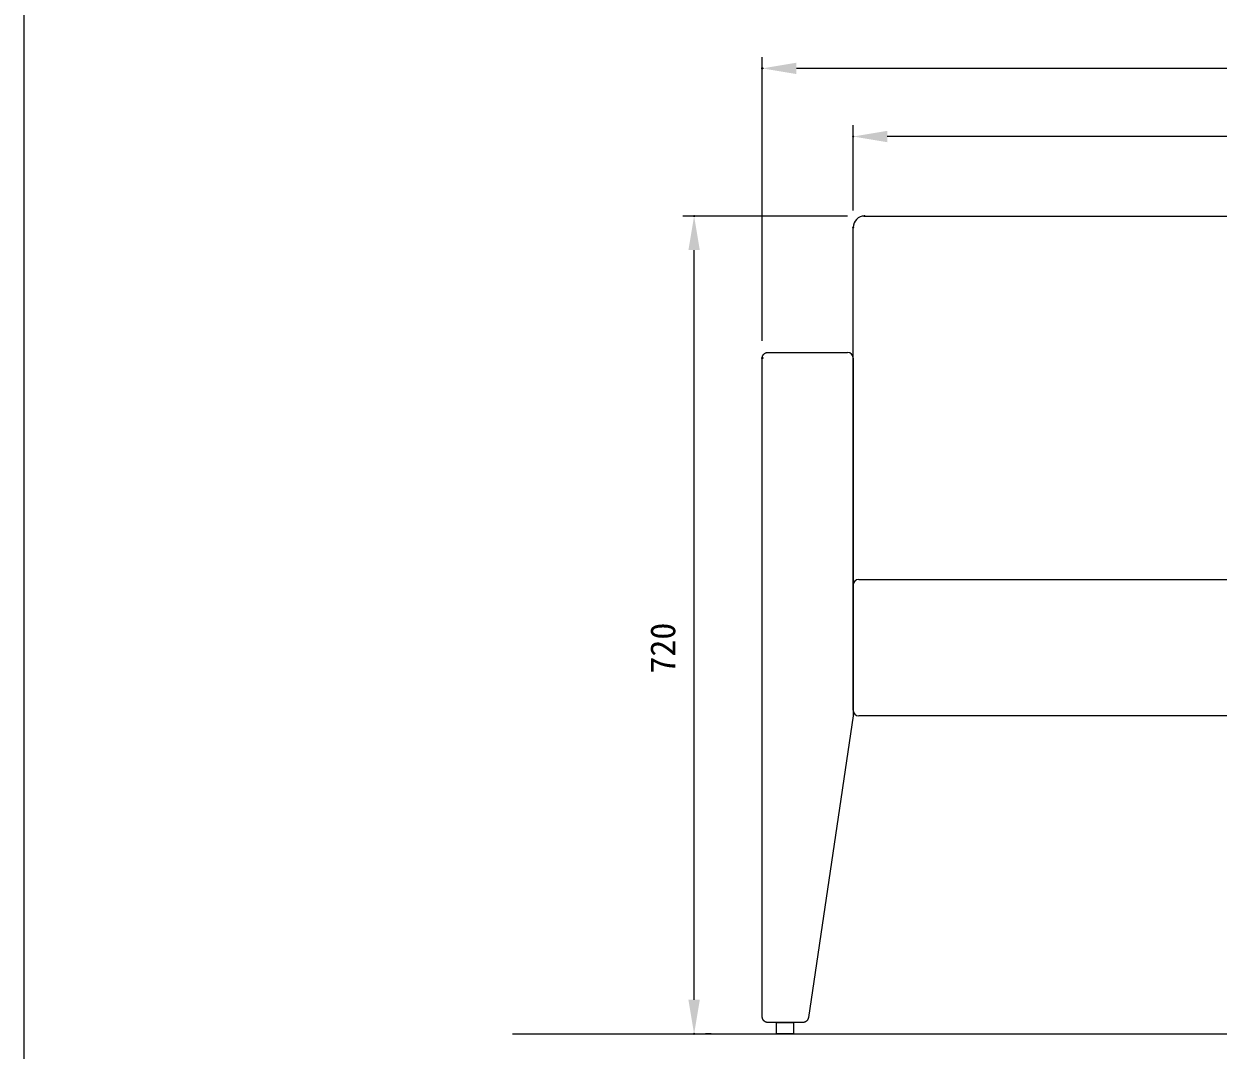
# Model space of a CAD drawing. Units: millimetres, scale not verified. Extents: x -203 to 203, y -143 to 143.
# Drawn here: x -198 to -92.9, y -90.4 to -0.1 of the extents above; entities that cross this region are included whole.
import ezdxf
from ezdxf.enums import TextEntityAlignment as Align

# ---------------------------------------------------------------- set-up
doc = ezdxf.new("R2010")
doc.units = ezdxf.units.MM
doc.header["$LTSCALE"] = 0.5
doc.header["$PDMODE"] = 32
doc.header["$PDSIZE"] = 0.1
for name, color, linetype, lineweight in [('0-1_DIMENSION_LINES$02_DIMENSI', 7, 'Continuous', 25), ('0-4_DIMENSION_LINES$03_LINES', 7, 'Continuous', 18), ('0-A_図面_FORMAT$01_WAKU$OUT_LINE', 6, 'Continuous', 18)]:
    doc.layers.add(name, color=color, linetype=linetype, lineweight=lineweight)
doc.layers.add('0-2_DEFPOINTS', color=7, linetype='Continuous')
doc.styles.add('ＭＳ ゴシック', font='')
doc.styles.get('ＭＳ ゴシック').set_extended_font_data('MS Gothic')

# ---------------------------------------------------------------- blocks, each defined once
blk = doc.blocks.new('D1')
at = {"layer": '0-1_DIMENSION_LINES$02_DIMENSI'}
for p, q in [((170, 264), (170, 279)), ((378, 264), (378, 279)), ((372, 277), (176, 277))]:
    blk.add_line(p, q, dxfattribs=at)
for points in [[(176, 278), (176, 276), (170, 277)], [(372, 276), (372, 278), (378, 277)]]:
    blk.add_solid(points, dxfattribs=at)
at = {"layer": '0-2_DEFPOINTS'}
for p in [(170, 277), (170, 261), (378, 261)]:
    blk.add_point(p, dxfattribs=at)
at = {"layer": '0-1_DIMENSION_LINES$02_DIMENSI', "style": 'ＭＳ ゴシック'}
blk.add_text('1040', height=4.399, dxfattribs=at).set_placement((262.143, 279), align=Align.BOTTOM_LEFT)
blk = doc.blocks.new('D2')
at = {"layer": '0-1_DIMENSION_LINES$02_DIMENSI'}
for p, q in [((154, 241), (154, 291)), ((388, 289), (160, 289))]:
    blk.add_line(p, q, dxfattribs=at)
blk.add_solid([(160, 290), (160, 288), (154, 289)], dxfattribs=at)
at = {"layer": '0-2_DEFPOINTS'}
for p in [(154, 289), (154, 238)]:
    blk.add_point(p, dxfattribs=at)
blk = doc.blocks.new('D7')
at = {"layer": '0-1_DIMENSION_LINES$02_DIMENSI'}
for p, q in [((169, 263), (140, 263)), ((142, 125), (142, 257)), ((145, 119), (144, 119))]:
    blk.add_line(p, q, dxfattribs=at)
for points in [[(143, 257), (141, 257), (142, 263)], [(141, 125), (143, 125), (142, 119)]]:
    blk.add_solid(points, dxfattribs=at)
at = {"layer": '0-2_DEFPOINTS'}
for p in [(142, 263), (172, 263), (142, 119)]:
    blk.add_point(p, dxfattribs=at)
at = {"layer": '0-1_DIMENSION_LINES$02_DIMENSI', "style": 'ＭＳ ゴシック'}
blk.add_text('720', height=4.399, rotation=90, dxfattribs=at).set_placement((140, 182.429), align=Align.BOTTOM_LEFT)

msp = doc.modelspace()

# ---------------------------------------------------------------- linework, layer by layer
at = {"layer": '0-4_DIMENSION_LINES$03_LINES'}
for p, q in [((-124, -17), (-22, -17)), ((-125, -50.7772), (-125, -18)), ((-132.9962, -29.4388), (-132.9946, -29.4266)), ((-132.9946, -29.4266), (-132.9926, -29.4145)), ((-132.9926, -29.4145), (-132.9904, -29.4025)), ((-132.9904, -29.4025), (-132.9879, -29.3904)), ((-132.9879, -29.3904), (-132.985, -29.3785)), ((-132.985, -29.3785), (-132.9819, -29.3666)), ((-132.9819, -29.3666), (-132.9785, -29.3549)), ((-132.9785, -29.3549), (-132.9748, -29.3432)), ((-132.9748, -29.3432), (-132.9708, -29.3316)), ((-132.9708, -29.3316), (-132.9665, -29.3201)), ((-132.9665, -29.3201), (-132.9619, -29.3087)), ((-132.9619, -29.3087), (-132.9571, -29.2974)), ((-132.9571, -29.2974), (-132.952, -29.2862)), ((-132.952, -29.2862), (-132.9466, -29.2752)), ((-132.9466, -29.2752), (-132.941, -29.2643)), ((-132.941, -29.2643), (-132.935, -29.2536)), ((-132.935, -29.2536), (-132.9289, -29.2429)), ((-132.9289, -29.2429), (-132.9224, -29.2325)), ((-132.9224, -29.2325), (-132.9157, -29.2222)), ((-132.9157, -29.2222), (-132.9088, -29.2121)), ((-132.9088, -29.2121), (-132.9016, -29.2022)), ((-132.9016, -29.2022), (-132.8942, -29.1924)), ((-132.8942, -29.1924), (-132.8865, -29.1828)), ((-132.8865, -29.1828), (-132.8786, -29.1734)), ((-132.8786, -29.1734), (-132.8705, -29.1642)), ((-132.8705, -29.1642), (-132.8621, -29.1552)), ((-132.8621, -29.1552), (-132.8536, -29.1464)), ((-132.8536, -29.1464), (-132.8448, -29.1379)), ((-132.8448, -29.1379), (-132.8358, -29.1295)), ((-132.8358, -29.1295), (-132.8266, -29.1214)), ((-132.8266, -29.1214), (-132.8172, -29.1135)), ((-132.8172, -29.1135), (-132.8076, -29.1058)), ((-132.8076, -29.1058), (-132.7978, -29.0984)), ((-132.7978, -29.0984), (-132.7879, -29.0912)), ((-132.7879, -29.0912), (-132.7778, -29.0843)), ((-132.7778, -29.0843), (-132.7675, -29.0776)), ((-132.7675, -29.0776), (-132.7571, -29.0711)), ((-132.7571, -29.0711), (-132.7464, -29.065)), ((-132.7464, -29.065), (-132.7357, -29.059)), ((-132.7357, -29.059), (-132.7248, -29.0534)), ((-132.7248, -29.0534), (-132.7138, -29.048)), ((-132.7138, -29.048), (-132.7026, -29.0429)), ((-132.7026, -29.0429), (-132.6913, -29.0381)), ((-132.6913, -29.0381), (-132.6799, -29.0335)), ((-132.6799, -29.0335), (-132.6684, -29.0292)), ((-132.6684, -29.0292), (-132.6568, -29.0252)), ((-132.6568, -29.0252), (-132.6451, -29.0215)), ((-132.6451, -29.0215), (-132.6334, -29.0181)), ((-132.6334, -29.0181), (-132.6215, -29.015)), ((-132.6215, -29.015), (-132.6096, -29.0121)), ((-132.6096, -29.0121), (-132.5975, -29.0096)), ((-132.5975, -29.0096), (-132.5855, -29.0074)), ((-132.5855, -29.0074), (-132.5734, -29.0054)), ((-132.5734, -29.0054), (-132.5612, -29.0038)), ((-132.5612, -29.0038), (-132.549, -29.0024)), ((-132.549, -29.0024), (-132.5368, -29.0014)), ((-132.5368, -29.0014), (-132.5245, -29.0006)), ((-132.5245, -29.0006), (-132.5123, -29.0002)), ((-132.5123, -29.0002), (-132.5, -29)), ((-132.5, -29), (-132, -29)), ((-132, -29), (-125.5, -29)), ((-133, -29.5), (-132.9998, -29.4877)), ((-133, -60), (-133, -29.5)), ((-132.9998, -29.4877), (-132.9994, -29.4755)), ((-132.9994, -29.4755), (-132.9986, -29.4632)), ((-132.9986, -29.4632), (-132.9976, -29.451)), ((-132.9976, -29.451), (-132.9962, -29.4388)), ((-125, -29.5), (-125, -61)), ((-124.5, -49), (-21.5, -49)), ((-125, -60.5), (-125, -49.5)), ((-133, -87.5), (-133, -60)), ((-125, -61), (-128.9421, -87.5661)), ((-21.5, -61), (-124.5, -61)), ((-132.9998, -87.5123), (-133, -87.5)), ((-132.9994, -87.5245), (-132.9998, -87.5123)), ((-132.9986, -87.5368), (-132.9994, -87.5245)), ((-132.9976, -87.549), (-132.9986, -87.5368)), ((-132.9962, -87.5612), (-132.9976, -87.549)), ((-132.9946, -87.5734), (-132.9962, -87.5612)), ((-132.9926, -87.5855), (-132.9946, -87.5734)), ((-132.9904, -87.5975), (-132.9926, -87.5855)), ((-132.9879, -87.6096), (-132.9904, -87.5975)), ((-132.985, -87.6215), (-132.9879, -87.6096)), ((-132.9819, -87.6334), (-132.985, -87.6215)), ((-132.9785, -87.6451), (-132.9819, -87.6334)), ((-132.9748, -87.6568), (-132.9785, -87.6451)), ((-132.9708, -87.6684), (-132.9748, -87.6568)), ((-132.9665, -87.6799), (-132.9708, -87.6684)), ((-132.9619, -87.6913), (-132.9665, -87.6799)), ((-132.9571, -87.7026), (-132.9619, -87.6913)), ((-132.952, -87.7138), (-132.9571, -87.7026)), ((-132.9466, -87.7248), (-132.952, -87.7138)), ((-132.941, -87.7357), (-132.9466, -87.7248)), ((-132.935, -87.7464), (-132.941, -87.7357)), ((-132.9289, -87.7571), (-132.935, -87.7464)), ((-132.9224, -87.7675), (-132.9289, -87.7571)), ((-132.9157, -87.7778), (-132.9224, -87.7675)), ((-132.9088, -87.7879), (-132.9157, -87.7778)), ((-132.9016, -87.7978), (-132.9088, -87.7879)), ((-132.8942, -87.8076), (-132.9016, -87.7978)), ((-132.8865, -87.8172), (-132.8942, -87.8076)), ((-132.8786, -87.8266), (-132.8865, -87.8172)), ((-132.8705, -87.8358), (-132.8786, -87.8266)), ((-132.8621, -87.8448), (-132.8705, -87.8358)), ((-132.8536, -87.8536), (-132.8621, -87.8448)), ((-132.8448, -87.8621), (-132.8536, -87.8536)), ((-132.8358, -87.8705), (-132.8448, -87.8621)), ((-132.8266, -87.8786), (-132.8358, -87.8705)), ((-132.8172, -87.8865), (-132.8266, -87.8786)), ((-132.8076, -87.8942), (-132.8172, -87.8865)), ((-132.7978, -87.9016), (-132.8076, -87.8942)), ((-132.7879, -87.9088), (-132.7978, -87.9016)), ((-132.7778, -87.9157), (-132.7879, -87.9088)), ((-132.7675, -87.9224), (-132.7778, -87.9157)), ((-132.7571, -87.9289), (-132.7675, -87.9224)), ((-132.7464, -87.935), (-132.7571, -87.9289)), ((-132.7357, -87.941), (-132.7464, -87.935)), ((-132.7248, -87.9466), (-132.7357, -87.941)), ((-132.7138, -87.952), (-132.7248, -87.9466)), ((-132.7026, -87.9571), (-132.7138, -87.952)), ((-132.6913, -87.9619), (-132.7026, -87.9571)), ((-132.6799, -87.9665), (-132.6913, -87.9619)), ((-132.6684, -87.9708), (-132.6799, -87.9665)), ((-132.6568, -87.9748), (-132.6684, -87.9708)), ((-132.6451, -87.9785), (-132.6568, -87.9748)), ((-132.6334, -87.9819), (-132.6451, -87.9785)), ((-132.6215, -87.985), (-132.6334, -87.9819)), ((-132.6096, -87.9879), (-132.6215, -87.985)), ((-132.5975, -87.9904), (-132.6096, -87.9879)), ((-132.5855, -87.9926), (-132.5975, -87.9904)), ((-132.5734, -87.9946), (-132.5855, -87.9926)), ((-132.5612, -87.9962), (-132.5734, -87.9946)), ((-132.549, -87.9976), (-132.5612, -87.9962)), ((-132.5368, -87.9986), (-132.549, -87.9976)), ((-132.5245, -87.9994), (-132.5368, -87.9986)), ((-132.5123, -87.9998), (-132.5245, -87.9994)), ((-132.5, -88), (-132.5123, -87.9998)), ((-131, -88), (-132.5, -88)), ((-129.4378, -88), (-131, -88)), ((-129.4265, -87.9999), (-129.4378, -88)), ((-129.4153, -87.9995), (-129.4265, -87.9999)), ((-129.4041, -87.9989), (-129.4153, -87.9995)), ((-129.3929, -87.998), (-129.4041, -87.9989)), ((-129.3817, -87.9968), (-129.3929, -87.998)), ((-129.3705, -87.9955), (-129.3817, -87.9968)), ((-129.3594, -87.9938), (-129.3705, -87.9955)), ((-129.3484, -87.9919), (-129.3594, -87.9938)), ((-129.3373, -87.9898), (-129.3484, -87.9919)), ((-129.3263, -87.9874), (-129.3373, -87.9898)), ((-129.3154, -87.9848), (-129.3263, -87.9874)), ((-129.3046, -87.9819), (-129.3154, -87.9848)), ((-129.2938, -87.9788), (-129.3046, -87.9819)), ((-129.283, -87.9755), (-129.2938, -87.9788)), ((-129.2724, -87.9719), (-129.283, -87.9755)), ((-129.2618, -87.968), (-129.2724, -87.9719)), ((-129.2514, -87.964), (-129.2618, -87.968)), ((-129.241, -87.9596), (-129.2514, -87.964)), ((-129.2307, -87.9551), (-129.241, -87.9596)), ((-129.2205, -87.9503), (-129.2307, -87.9551)), ((-129.2105, -87.9453), (-129.2205, -87.9503)), ((-129.2005, -87.9401), (-129.2105, -87.9453)), ((-129.1907, -87.9347), (-129.2005, -87.9401)), ((-129.181, -87.929), (-129.1907, -87.9347)), ((-129.1714, -87.9231), (-129.181, -87.929)), ((-129.162, -87.9171), (-129.1714, -87.9231)), ((-129.1527, -87.9108), (-129.162, -87.9171)), ((-129.1435, -87.9042), (-129.1527, -87.9108)), ((-129.1345, -87.8975), (-129.1435, -87.9042)), ((-129.1256, -87.8906), (-129.1345, -87.8975)), ((-129.1169, -87.8835), (-129.1256, -87.8906)), ((-129.1084, -87.8762), (-129.1169, -87.8835)), ((-129.1, -87.8687), (-129.1084, -87.8762)), ((-129.0918, -87.861), (-129.1, -87.8687)), ((-129.0838, -87.8531), (-129.0918, -87.861)), ((-129.076, -87.8451), (-129.0838, -87.8531)), ((-129.0683, -87.8369), (-129.076, -87.8451)), ((-129.0608, -87.8285), (-129.0683, -87.8369)), ((-129.0535, -87.8199), (-129.0608, -87.8285)), ((-129.0464, -87.8112), (-129.0535, -87.8199)), ((-129.0395, -87.8024), (-129.0464, -87.8112)), ((-129.0328, -87.7933), (-129.0395, -87.8024)), ((-129.0264, -87.7842), (-129.0328, -87.7933)), ((-129.0201, -87.7748), (-129.0264, -87.7842)), ((-129.014, -87.7654), (-129.0201, -87.7748)), ((-129.0081, -87.7558), (-129.014, -87.7654)), ((-129.0025, -87.7461), (-129.0081, -87.7558)), ((-128.9971, -87.7362), (-129.0025, -87.7461)), ((-128.9919, -87.7263), (-128.9971, -87.7362)), ((-128.9869, -87.7162), (-128.9919, -87.7263)), ((-128.9822, -87.706), (-128.9869, -87.7162)), ((-128.9777, -87.6957), (-128.9822, -87.706)), ((-128.9734, -87.6853), (-128.9777, -87.6957)), ((-128.9693, -87.6749), (-128.9734, -87.6853)), ((-128.9655, -87.6643), (-128.9693, -87.6749)), ((-128.9619, -87.6536), (-128.9655, -87.6643)), ((-128.9586, -87.6429), (-128.9619, -87.6536)), ((-128.9555, -87.6321), (-128.9586, -87.6429)), ((-128.9527, -87.6212), (-128.9555, -87.6321)), ((-128.9501, -87.6103), (-128.9527, -87.6212)), ((-128.9477, -87.5993), (-128.9501, -87.6103)), ((-128.9456, -87.5883), (-128.9477, -87.5993)), ((-128.9438, -87.5772), (-128.9456, -87.5883)), ((-128.9421, -87.5661), (-128.9438, -87.5772)), ((-155, -89), (162, -89))]:
    msp.add_line(p, q, dxfattribs=at)
msp.add_lwpolyline([(-131.75, -88), (-130.25, -88), (-130.25, -89), (-131.75, -89)], close=True, dxfattribs=at)
for centre, radius, start, end in [((-124, -18), 1, 90, 180), ((-125.5, -29.5), 0.5, 0, 90), ((-124.5, -49.5), 0.5, 90, 180), ((-124.5, -60.5), 0.5, 180, 270)]:
    msp.add_arc(centre, radius, start, end, dxfattribs=at)
at = {"layer": '0-A_図面_FORMAT$01_WAKU$OUT_LINE'}
msp.add_line((-198, 138), (-198, -138), dxfattribs=at)

# ---------------------------------------------------------------- block references
at = {"layer": '0-1_DIMENSION_LINES$02_DIMENSI', "xscale": 0.5, "yscale": 0.5}
for name in ['D2', 'D1', 'D7']:
    msp.add_blockref(name, (-210, -148.5), dxfattribs=at)

doc.saveas('drawing.dxf')
